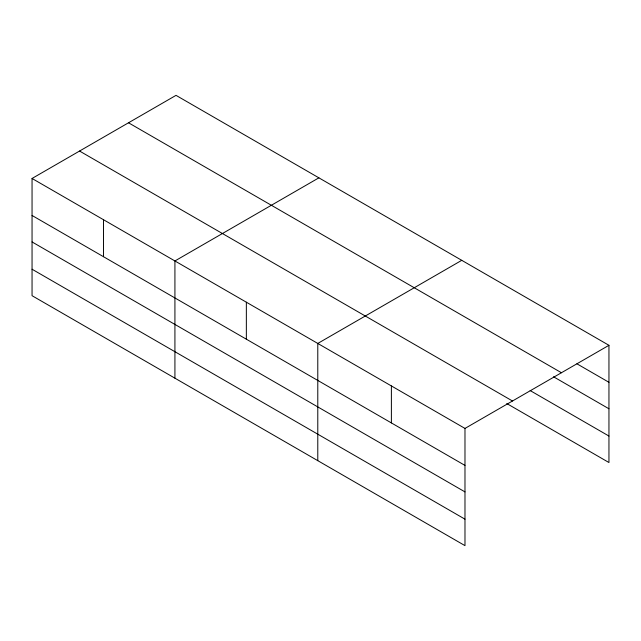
<?xml version="1.0" encoding="UTF-8"?>
<svg xmlns="http://www.w3.org/2000/svg" width="641" height="641" viewBox="0 0 641 641"><rect width="100%" height="100%" fill="white"/><g stroke="black" fill="none" stroke-linecap="round" stroke-linejoin="round"><path stroke-width="0.96" d="M32.05 178.47L464.981 428.428L464.981 545.643L32.05 295.693L32.05 178.47L176.019 95.357L608.95 345.307L608.95 462.53L506.775 403.534M318.881 177.837L174.921 260.959L174.921 378.174M461.752 260.326L317.784 343.44L317.784 460.663M464.981 428.428L608.95 345.307M576.916 363.8L608.95 382.3M128.504 122.784L561.444 372.733M553.536 376.78L608.95 408.774M530.155 390.561L608.95 436.048M79.556 151.044L512.496 400.994M32.05 215.464L464.981 465.414M32.05 241.937L464.981 491.895M32.05 269.22L464.981 519.17M391.387 385.93L391.387 422.924M246.352 302.199L246.352 339.193M103.481 219.719L103.481 256.704"/></g></svg>
